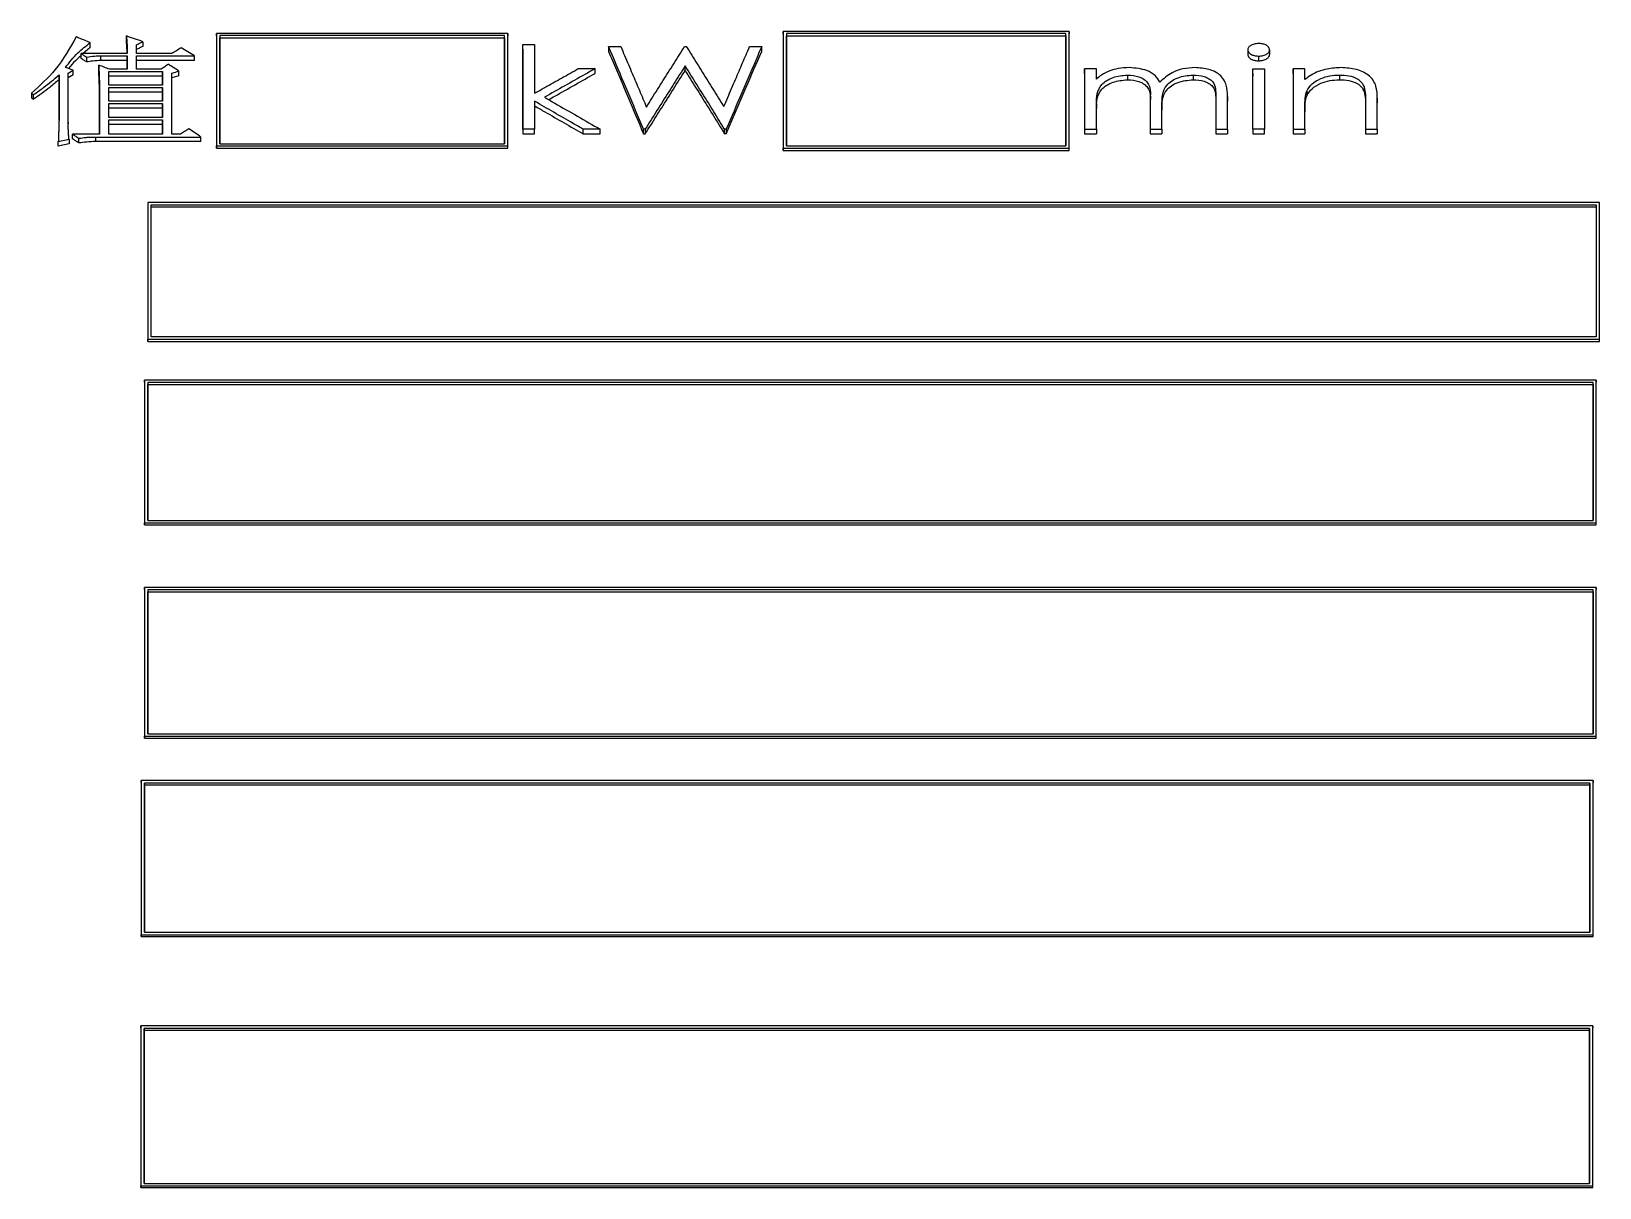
# Model space of a CAD drawing. Header units: millimetres. Extents: x 2223 to 4172, y 741 to 2119.
# Drawn here: x 2707.75 to 2731.66, y 1894.69 to 1912.31 of the extents above; entities that cross this region are included whole.
import ezdxf

# ---------------------------------------------------------------- set-up
doc = ezdxf.new("R2010")
doc.units = ezdxf.units.MM

msp = doc.modelspace()

# ---------------------------------------------------------------- linework, layer by layer
at = {"color": 7, "linetype": 'Continuous', "lineweight": 25}
for p, q in [((2709.199, 1912.168), (2709.199, 1912.241)), ((2710.573, 1912.244), (2710.573, 1912.28)), ((2710.573, 1912.28), (2710.573, 1910.565)), ((2715.014, 1912.28), (2710.573, 1912.28)), ((2710.573, 1912.244), (2710.573, 1910.53)), ((2714.964, 1912.249), (2710.623, 1912.25)), ((2710.623, 1912.25), (2710.623, 1910.597)), ((2710.623, 1910.597), (2710.623, 1912.213)), ((2710.623, 1912.213), (2714.964, 1912.213)), ((2714.964, 1910.597), (2714.964, 1912.249)), ((2714.964, 1912.213), (2714.964, 1912.249)), ((2714.964, 1912.213), (2714.964, 1910.597)), ((2715.014, 1910.565), (2715.014, 1912.28)), ((2715.014, 1912.28), (2715.014, 1912.244)), ((2715.014, 1910.53), (2715.014, 1912.244)), ((2719.21, 1912.275), (2719.21, 1912.311)), ((2719.21, 1912.311), (2719.21, 1910.533)), ((2723.572, 1912.311), (2719.21, 1912.311)), ((2719.21, 1912.275), (2719.21, 1910.498)), ((2723.522, 1912.28), (2719.26, 1912.28)), ((2719.26, 1912.28), (2719.26, 1910.565)), ((2719.26, 1910.565), (2719.26, 1912.244)), ((2719.26, 1912.244), (2723.522, 1912.244)), ((2723.522, 1910.565), (2723.522, 1912.28)), ((2723.522, 1912.244), (2723.522, 1912.28)), ((2723.522, 1912.244), (2723.522, 1910.565)), ((2723.572, 1910.533), (2723.572, 1912.311)), ((2723.572, 1912.311), (2723.572, 1912.275)), ((2723.572, 1910.498), (2723.572, 1912.275)), ((2709.21, 1911.972), (2708.506, 1911.972)), ((2708.506, 1911.899), (2708.506, 1911.972)), ((2708.647, 1912.067), (2708.54, 1911.972)), ((2708.647, 1912.067), (2708.647, 1912.14)), ((2708.809, 1911.938), (2709.21, 1911.938)), ((2708.809, 1911.866), (2708.809, 1911.938)), ((2709.21, 1911.938), (2709.21, 1911.735)), ((2709.21, 1911.866), (2709.21, 1911.938)), ((2709.35, 1911.972), (2709.35, 1912.107)), ((2709.891, 1911.972), (2709.35, 1911.972)), ((2709.35, 1911.938), (2710.237, 1911.938)), ((2709.35, 1911.735), (2709.35, 1911.938)), ((2709.448, 1912.154), (2709.448, 1912.081)), ((2710.237, 1911.866), (2710.237, 1911.938)), ((2715.242, 1910.819), (2715.242, 1912.111)), ((2715.242, 1912.038), (2715.242, 1912.111)), ((2715.242, 1912.111), (2715.421, 1912.111)), ((2715.242, 1912.038), (2715.242, 1910.748)), ((2715.421, 1912.111), (2715.421, 1911.368)), ((2716.549, 1912.079), (2716.549, 1912.006)), ((2716.549, 1912.079), (2716.735, 1912.079)), ((2717.708, 1912.079), (2717.734, 1912.079)), ((2718.699, 1912.079), (2718.883, 1912.079)), ((2718.883, 1912.006), (2718.883, 1912.079)), ((2726.293, 1912.03), (2726.293, 1911.958)), ((2726.459, 1911.935), (2726.459, 1911.862)), ((2726.626, 1912.03), (2726.626, 1911.958)), ((2708.312, 1911.674), (2708.387, 1911.722)), ((2708.387, 1911.649), (2708.387, 1911.722)), ((2708.593, 1911.845), (2708.593, 1911.918)), ((2708.777, 1911.724), (2708.777, 1911.796)), ((2709.21, 1911.866), (2708.809, 1911.866)), ((2708.928, 1911.701), (2709.75, 1911.701)), ((2708.928, 1911.49), (2708.928, 1911.701)), ((2709.21, 1911.735), (2708.939, 1911.735)), ((2709.21, 1911.735), (2709.21, 1911.866)), ((2710.237, 1911.866), (2709.35, 1911.866)), ((2709.729, 1911.735), (2709.35, 1911.735)), ((2709.75, 1911.701), (2709.75, 1911.49)), ((2709.75, 1911.629), (2709.75, 1911.701)), ((2709.999, 1911.636), (2709.999, 1911.708)), ((2716.086, 1911.743), (2716.344, 1911.743)), ((2716.344, 1911.67), (2716.344, 1911.743)), ((2717.716, 1911.713), (2717.716, 1911.785)), ((2723.806, 1911.742), (2723.806, 1910.819)), ((2723.806, 1911.67), (2723.806, 1911.742)), ((2723.985, 1911.742), (2723.806, 1911.742)), ((2723.985, 1911.583), (2723.985, 1911.742)), ((2726.37, 1910.819), (2726.37, 1911.742)), ((2726.37, 1911.67), (2726.37, 1911.742)), ((2726.37, 1911.742), (2726.549, 1911.742)), ((2726.549, 1911.742), (2726.549, 1910.819)), ((2726.985, 1911.742), (2726.985, 1910.819)), ((2726.985, 1911.67), (2726.985, 1911.742)), ((2727.165, 1911.742), (2726.985, 1911.742)), ((2727.165, 1911.577), (2727.165, 1911.742)), ((2708.171, 1911.647), (2708.171, 1910.963)), ((2708.171, 1911.575), (2708.171, 1911.647)), ((2708.171, 1910.963), (2708.171, 1911.575)), ((2708.312, 1910.991), (2708.312, 1911.674)), ((2708.387, 1911.649), (2708.312, 1911.602)), ((2708.788, 1911.511), (2708.788, 1910.743)), ((2708.788, 1911.439), (2708.788, 1911.511)), ((2709.75, 1911.629), (2708.928, 1911.629)), ((2709.75, 1911.49), (2708.928, 1911.49)), ((2709.75, 1911.49), (2709.75, 1911.629)), ((2709.891, 1910.743), (2709.891, 1911.674)), ((2709.999, 1911.636), (2709.891, 1911.602)), ((2723.806, 1911.67), (2723.806, 1910.748)), ((2724.458, 1911.646), (2724.458, 1911.574)), ((2725.459, 1911.646), (2725.459, 1911.574)), ((2726.37, 1911.67), (2726.37, 1911.629)), ((2726.985, 1911.67), (2726.985, 1910.748)), ((2727.69, 1911.646), (2727.69, 1911.574)), ((2728.067, 1911.465), (2728.067, 1911.393)), ((2707.749, 1911.368), (2707.782, 1911.347)), ((2707.749, 1911.368), (2707.749, 1911.296)), ((2707.749, 1911.296), (2707.782, 1911.276)), ((2707.782, 1911.276), (2707.782, 1911.347)), ((2708.788, 1910.743), (2708.788, 1911.439)), ((2708.928, 1911.456), (2709.75, 1911.456)), ((2708.928, 1911.245), (2708.928, 1911.456)), ((2709.75, 1911.385), (2708.928, 1911.385)), ((2709.75, 1911.245), (2708.928, 1911.245)), ((2709.75, 1911.456), (2709.75, 1911.245)), ((2709.75, 1911.385), (2709.75, 1911.456)), ((2709.75, 1911.245), (2709.75, 1911.385)), ((2715.421, 1911.246), (2715.421, 1910.819)), ((2724.806, 1911.29), (2724.806, 1910.819)), ((2724.806, 1911.29), (2724.806, 1911.219)), ((2724.806, 1911.219), (2724.806, 1910.748)), ((2725.806, 1911.322), (2725.806, 1910.819)), ((2725.806, 1911.322), (2725.806, 1911.25)), ((2725.806, 1911.25), (2725.806, 1910.748)), ((2725.985, 1910.819), (2725.985, 1911.321)), ((2725.985, 1911.321), (2725.985, 1911.249)), ((2727.192, 1911.402), (2727.192, 1911.331)), ((2728.088, 1911.255), (2728.088, 1910.819)), ((2728.088, 1911.255), (2728.088, 1911.184)), ((2728.267, 1911.229), (2728.267, 1911.301)), ((2728.267, 1910.819), (2728.267, 1911.292)), ((2728.267, 1911.292), (2728.267, 1911.221)), ((2708.928, 1911.21), (2709.75, 1911.21)), ((2708.928, 1910.998), (2708.928, 1911.21)), ((2709.75, 1911.139), (2708.928, 1911.139)), ((2709.75, 1910.998), (2708.928, 1910.998)), ((2709.75, 1911.21), (2709.75, 1910.998)), ((2709.75, 1911.139), (2709.75, 1911.21)), ((2709.75, 1910.998), (2709.75, 1911.139)), ((2723.985, 1910.819), (2723.985, 1911.209)), ((2723.985, 1911.209), (2723.985, 1911.138)), ((2724.985, 1910.819), (2724.985, 1911.18)), ((2724.985, 1911.18), (2724.985, 1911.108)), ((2727.165, 1911.164), (2727.165, 1911.092)), ((2727.165, 1910.819), (2727.165, 1911.155)), ((2727.165, 1911.155), (2727.165, 1911.083)), ((2728.088, 1911.184), (2728.088, 1910.748)), ((2708.312, 1910.92), (2708.312, 1910.9)), ((2708.788, 1910.743), (2708.377, 1910.743)), ((2708.377, 1910.672), (2708.377, 1910.743)), ((2708.928, 1910.963), (2709.75, 1910.963)), ((2708.928, 1910.743), (2708.928, 1910.963)), ((2709.75, 1910.892), (2708.928, 1910.892)), ((2709.75, 1910.743), (2708.928, 1910.743)), ((2709.75, 1910.963), (2709.75, 1910.743)), ((2709.75, 1910.892), (2709.75, 1910.963)), ((2709.75, 1910.743), (2709.75, 1910.892)), ((2710.021, 1910.743), (2709.891, 1910.743)), ((2715.242, 1910.819), (2715.242, 1910.748)), ((2715.421, 1910.819), (2715.242, 1910.819)), ((2715.242, 1910.748), (2715.421, 1910.748)), ((2715.421, 1910.748), (2715.421, 1910.819)), ((2716.163, 1910.748), (2716.163, 1910.819)), ((2716.421, 1910.819), (2716.163, 1910.819)), ((2716.163, 1910.748), (2716.421, 1910.748)), ((2716.421, 1910.748), (2716.421, 1910.819)), ((2717.081, 1910.748), (2717.081, 1910.819)), ((2717.107, 1910.819), (2717.081, 1910.819)), ((2717.081, 1910.748), (2717.107, 1910.748)), ((2717.107, 1910.819), (2717.107, 1910.748)), ((2718.318, 1910.748), (2718.318, 1910.819)), ((2718.343, 1910.819), (2718.318, 1910.819)), ((2718.343, 1910.748), (2718.318, 1910.748)), ((2718.343, 1910.819), (2718.343, 1910.748)), ((2723.806, 1910.819), (2723.806, 1910.748)), ((2723.806, 1910.819), (2723.985, 1910.819)), ((2723.806, 1910.748), (2723.985, 1910.748)), ((2723.985, 1910.819), (2723.985, 1910.748)), ((2724.806, 1910.819), (2724.806, 1910.748)), ((2724.806, 1910.819), (2724.985, 1910.819)), ((2724.806, 1910.748), (2724.985, 1910.748)), ((2724.985, 1910.819), (2724.985, 1910.748)), ((2725.806, 1910.819), (2725.806, 1910.748)), ((2725.806, 1910.819), (2725.985, 1910.819)), ((2725.806, 1910.748), (2725.985, 1910.748)), ((2725.985, 1910.819), (2725.985, 1910.748)), ((2726.37, 1910.819), (2726.37, 1910.748)), ((2726.549, 1910.819), (2726.37, 1910.819)), ((2726.37, 1910.796), (2726.37, 1910.748)), ((2726.37, 1910.748), (2726.549, 1910.748)), ((2726.549, 1910.748), (2726.549, 1910.819)), ((2726.985, 1910.819), (2726.985, 1910.748)), ((2726.985, 1910.819), (2727.165, 1910.819)), ((2726.985, 1910.748), (2727.165, 1910.748)), ((2727.165, 1910.819), (2727.165, 1910.748)), ((2728.088, 1910.819), (2728.088, 1910.748)), ((2728.088, 1910.819), (2728.267, 1910.819)), ((2728.088, 1910.748), (2728.267, 1910.748)), ((2728.267, 1910.819), (2728.267, 1910.748)), ((2708.16, 1910.632), (2708.323, 1910.667)), ((2708.16, 1910.561), (2708.16, 1910.632)), ((2708.323, 1910.596), (2708.16, 1910.561)), ((2708.323, 1910.667), (2708.323, 1910.596)), ((2708.474, 1910.61), (2708.474, 1910.681)), ((2708.734, 1910.631), (2708.734, 1910.701)), ((2710.335, 1910.631), (2708.734, 1910.631)), ((2710.335, 1910.631), (2710.335, 1910.701)), ((2710.573, 1910.53), (2710.573, 1910.565)), ((2710.573, 1910.565), (2715.014, 1910.565)), ((2710.573, 1910.53), (2715.014, 1910.53)), ((2710.623, 1910.597), (2714.964, 1910.597)), ((2715.014, 1910.53), (2715.014, 1910.565)), ((2719.21, 1910.498), (2719.21, 1910.533)), ((2719.21, 1910.533), (2723.572, 1910.533)), ((2719.26, 1910.565), (2723.522, 1910.565)), ((2723.572, 1910.498), (2723.572, 1910.533)), ((2719.21, 1910.498), (2723.572, 1910.498)), ((2709.524, 1909.702), (2709.524, 1909.667)), ((2731.657, 1909.702), (2709.524, 1909.702)), ((2709.574, 1909.669), (2731.607, 1909.669)), ((2709.574, 1909.635), (2731.607, 1909.635)), ((2731.607, 1909.669), (2731.607, 1909.635)), ((2731.657, 1909.667), (2731.657, 1909.702)), ((2731.657, 1907.585), (2731.657, 1909.667)), ((2709.524, 1908.627), (2709.524, 1907.585)), ((2731.607, 1907.653), (2709.574, 1907.653)), ((2709.524, 1907.585), (2709.524, 1907.619)), ((2709.524, 1907.619), (2731.657, 1907.619)), ((2709.524, 1907.585), (2731.657, 1907.585)), ((2731.657, 1907.585), (2731.657, 1907.619)), ((2709.474, 1906.962), (2709.474, 1906.995)), ((2731.607, 1906.995), (2709.474, 1906.995)), ((2731.557, 1906.961), (2709.524, 1906.961)), ((2709.524, 1906.961), (2709.524, 1906.928)), ((2709.524, 1906.928), (2731.557, 1906.928)), ((2731.557, 1906.928), (2731.557, 1906.961)), ((2731.607, 1906.995), (2731.607, 1906.962)), ((2731.607, 1904.79), (2731.607, 1906.962)), ((2709.474, 1905.876), (2709.474, 1904.79)), ((2709.474, 1904.79), (2709.474, 1904.821)), ((2709.474, 1904.821), (2731.607, 1904.821)), ((2709.474, 1904.79), (2731.607, 1904.79)), ((2709.524, 1904.856), (2731.557, 1904.856)), ((2731.607, 1904.79), (2731.607, 1904.821)), ((2731.607, 1903.837), (2709.474, 1903.837)), ((2709.474, 1903.806), (2709.474, 1903.837)), ((2731.607, 1903.837), (2731.607, 1903.806)), ((2731.607, 1901.539), (2731.607, 1903.806)), ((2731.557, 1903.801), (2709.524, 1903.801)), ((2709.524, 1903.801), (2709.524, 1903.77)), ((2709.524, 1903.77), (2731.557, 1903.77)), ((2731.557, 1903.77), (2731.557, 1903.801)), ((2709.474, 1901.852), (2709.474, 1901.539)), ((2709.474, 1901.568), (2731.607, 1901.568)), ((2709.474, 1901.539), (2709.474, 1901.568)), ((2709.474, 1901.539), (2731.607, 1901.539)), ((2709.524, 1901.604), (2731.557, 1901.604)), ((2731.607, 1901.539), (2731.607, 1901.568)), ((2731.557, 1900.891), (2709.424, 1900.891)), ((2709.424, 1900.862), (2709.424, 1900.891)), ((2709.424, 1900.862), (2709.424, 1898.514)), ((2731.507, 1900.854), (2709.474, 1900.854)), ((2709.474, 1900.825), (2709.474, 1900.854)), ((2709.474, 1900.825), (2731.507, 1900.825)), ((2731.507, 1900.854), (2731.507, 1900.825)), ((2731.557, 1900.891), (2731.557, 1900.862)), ((2731.557, 1898.514), (2731.557, 1900.862)), ((2709.474, 1898.58), (2731.507, 1898.58)), ((2709.424, 1898.542), (2731.557, 1898.542)), ((2709.424, 1898.514), (2709.424, 1898.542)), ((2709.424, 1898.514), (2731.557, 1898.514)), ((2731.557, 1898.514), (2731.557, 1898.542)), ((2731.553, 1897.151), (2709.42, 1897.151)), ((2709.42, 1897.125), (2709.42, 1897.151)), ((2709.42, 1897.125), (2709.42, 1894.687)), ((2731.503, 1897.113), (2709.47, 1897.113)), ((2709.47, 1897.086), (2709.47, 1897.113)), ((2731.503, 1897.113), (2731.503, 1897.086)), ((2731.553, 1897.151), (2731.553, 1897.125)), ((2731.553, 1894.687), (2731.553, 1897.125)), ((2709.47, 1897.086), (2731.503, 1897.086)), ((2709.47, 1894.751), (2731.503, 1894.751)), ((2709.42, 1894.712), (2731.553, 1894.712)), ((2709.42, 1894.687), (2709.42, 1894.712)), ((2709.42, 1894.687), (2731.553, 1894.687)), ((2731.553, 1894.687), (2731.553, 1894.712))]:
    msp.add_line(p, q, dxfattribs=at)
at = {"color": 7, "linetype": 'Continuous', "lineweight": 25, "flags": 128}
for points in [[(2708.387, 1911.722), (2708.343, 1911.737), (2708.306, 1911.75), (2708.268, 1911.762)], [(2709.891, 1911.674), (2709.945, 1911.691), (2709.999, 1911.708)], [(2708.734, 1910.701), (2709.328, 1910.701), (2710.335, 1910.701)]]:
    msp.add_lwpolyline(points, dxfattribs=at)
at = {"color": 7, "linetype": 'Continuous', "lineweight": 25}
for points, knots in [([(2708.431, 1912.228), (2708.336, 1912.057), (2708.167, 1911.75), (2707.878, 1911.485), (2707.749, 1911.368)], [0, 0, 0, 0, 0.556051, 1, 1, 1, 1]), ([(2708.647, 1912.14), (2708.618, 1912.152), (2708.567, 1912.172), (2708.495, 1912.201), (2708.452, 1912.219), (2708.431, 1912.228)], [0, 0, 0, 0, 0.402372, 0.701186, 1, 1, 1, 1]), ([(2709.199, 1912.241), (2709.201, 1912.216), (2709.205, 1912.167), (2709.209, 1912.077), (2709.209, 1912.012), (2709.21, 1911.972)], [0, 0, 0, 0, 0.276869, 0.553757, 1, 1, 1, 1]), ([(2709.448, 1912.154), (2709.406, 1912.168), (2709.323, 1912.197), (2709.24, 1912.226), (2709.199, 1912.241)], [0, 0, 0, 0, 0.499999, 1, 1, 1, 1]), ([(2708.268, 1911.762), (2708.328, 1911.838), (2708.434, 1911.974), (2708.582, 1912.089), (2708.647, 1912.14)], [0, 0, 0, 0, 0.5582906, 1, 1, 1, 1]), ([(2708.506, 1911.941), (2708.477, 1911.916), (2708.405, 1911.855), (2708.349, 1911.786), (2708.317, 1911.746)], [0, 0, 0, 0, 0.417891, 1, 1, 1, 1]), ([(2708.506, 1911.972), (2708.521, 1911.963), (2708.55, 1911.945), (2708.579, 1911.927), (2708.593, 1911.918)], [0, 0, 0, 0, 0.5, 1, 1, 1, 1]), ([(2708.593, 1911.918), (2708.633, 1911.924), (2708.704, 1911.936), (2708.777, 1911.938), (2708.809, 1911.938)], [0, 0, 0, 0, 0.558835, 1, 1, 1, 1]), ([(2709.209, 1911.972), (2709.209, 1911.973), (2709.209, 1911.998), (2709.207, 1912.064), (2709.202, 1912.128), (2709.199, 1912.168)], [0, 0, 0, 0, 0.01134, 0.390566, 1, 1, 1, 1]), ([(2709.35, 1912.107), (2709.366, 1912.114), (2709.399, 1912.13), (2709.431, 1912.146), (2709.448, 1912.154)], [0, 0, 0, 0, 0.500001, 1, 1, 1, 1]), ([(2709.448, 1912.081), (2709.431, 1912.073), (2709.399, 1912.057), (2709.366, 1912.042), (2709.35, 1912.034)], [0, 0, 0, 0, 0.5, 1, 1, 1, 1]), ([(2710.032, 1912.059), (2710.008, 1912.045), (2709.961, 1912.016), (2709.914, 1911.986), (2709.891, 1911.972)], [0, 0, 0, 0, 0.499999, 1, 1, 1, 1]), ([(2710.237, 1911.938), (2710.203, 1911.958), (2710.134, 1911.999), (2710.066, 1912.039), (2710.032, 1912.059)], [0, 0, 0, 0, 0.5, 1, 1, 1, 1]), ([(2717.081, 1910.819), (2717.061, 1910.866), (2716.962, 1911.105), (2716.784, 1911.527), (2716.627, 1911.897), (2716.549, 1912.079)], [0, 0, 0, 0, 0.1124832, 0.5624214, 1, 1, 1, 1]), ([(2716.549, 1912.006), (2716.569, 1911.959), (2716.669, 1911.726), (2716.846, 1911.308), (2717.004, 1910.933), (2717.081, 1910.748)], [0, 0, 0, 0, 0.112618, 0.563095, 1, 1, 1, 1]), ([(2716.735, 1912.079), (2716.754, 1912.033), (2716.813, 1911.896), (2716.907, 1911.675), (2717.018, 1911.413), (2717.09, 1911.243), (2717.126, 1911.158)], [0, 0, 0, 0, 0.149662, 0.448988, 0.724491, 1, 1, 1, 1]), ([(2717.126, 1911.158), (2717.154, 1911.202), (2717.237, 1911.335), (2717.376, 1911.555), (2717.542, 1911.818), (2717.653, 1911.992), (2717.708, 1912.079)], [0, 0, 0, 0, 0.14292, 0.42876, 0.714377, 1, 1, 1, 1]), ([(2717.734, 1912.079), (2717.762, 1912.035), (2717.844, 1911.904), (2717.981, 1911.687), (2718.144, 1911.426), (2718.252, 1911.251), (2718.306, 1911.164)], [0, 0, 0, 0, 0.1441148, 0.4323449, 0.7161696, 1, 1, 1, 1]), ([(2718.306, 1911.164), (2718.325, 1911.21), (2718.385, 1911.349), (2718.48, 1911.571), (2718.591, 1911.83), (2718.663, 1911.996), (2718.699, 1912.079)], [0, 0, 0, 0, 0.150485, 0.451455, 0.725725, 1, 1, 1, 1]), ([(2718.883, 1912.079), (2718.862, 1912.032), (2718.761, 1911.799), (2718.582, 1911.381), (2718.422, 1911.004), (2718.343, 1910.819)], [0, 0, 0, 0, 0.112359, 0.561802, 1, 1, 1, 1]), ([(2718.343, 1910.748), (2718.364, 1910.795), (2718.465, 1911.034), (2718.644, 1911.455), (2718.804, 1911.824), (2718.883, 1912.006)], [0, 0, 0, 0, 0.112494, 0.562474, 1, 1, 1, 1]), ([(2726.459, 1912.127), (2726.435, 1912.125), (2726.389, 1912.122), (2726.335, 1912.097), (2726.299, 1912.065), (2726.295, 1912.042), (2726.293, 1912.03)], [0, 0, 0, 0, 0.2917, 0.575641, 0.790759, 1, 1, 1, 1]), ([(2726.293, 1912.03), (2726.296, 1912.016), (2726.304, 1911.986), (2726.351, 1911.956), (2726.404, 1911.937), (2726.44, 1911.936), (2726.459, 1911.935)], [0, 0, 0, 0, 0.266105, 0.543473, 0.769717, 1, 1, 1, 1]), ([(2726.293, 1911.958), (2726.296, 1911.943), (2726.304, 1911.913), (2726.351, 1911.883), (2726.404, 1911.865), (2726.44, 1911.863), (2726.459, 1911.862)], [0, 0, 0, 0, 0.2659349, 0.5432745, 0.7695921, 1, 1, 1, 1]), ([(2726.626, 1912.03), (2726.623, 1912.045), (2726.616, 1912.076), (2726.568, 1912.106), (2726.514, 1912.124), (2726.477, 1912.126), (2726.459, 1912.127)], [0, 0, 0, 0, 0.266167, 0.543432, 0.769604, 1, 1, 1, 1]), ([(2726.459, 1911.935), (2726.482, 1911.936), (2726.529, 1911.939), (2726.583, 1911.964), (2726.62, 1911.995), (2726.624, 1912.019), (2726.626, 1912.03)], [0, 0, 0, 0, 0.291686, 0.575696, 0.790918, 1, 1, 1, 1]), ([(2726.459, 1911.862), (2726.482, 1911.864), (2726.529, 1911.867), (2726.583, 1911.891), (2726.62, 1911.923), (2726.624, 1911.946), (2726.626, 1911.958)], [0, 0, 0, 0, 0.291838, 0.575901, 0.791061, 1, 1, 1, 1]), ([(2708.593, 1911.845), (2708.579, 1911.854), (2708.55, 1911.872), (2708.521, 1911.89), (2708.506, 1911.899)], [0, 0, 0, 0, 0.500002, 1, 1, 1, 1]), ([(2708.809, 1911.866), (2708.768, 1911.865), (2708.695, 1911.863), (2708.624, 1911.851), (2708.593, 1911.845)], [0, 0, 0, 0, 0.561085, 1, 1, 1, 1]), ([(2708.777, 1911.796), (2708.777, 1911.794), (2708.777, 1911.79), (2708.777, 1911.784), (2708.777, 1911.78), (2708.778, 1911.775), (2708.778, 1911.771), (2708.778, 1911.767), (2708.778, 1911.762), (2708.778, 1911.758), (2708.778, 1911.754), (2708.779, 1911.749), (2708.779, 1911.745), (2708.779, 1911.74), (2708.779, 1911.735), (2708.779, 1911.731), (2708.78, 1911.727), (2708.78, 1911.719), (2708.78, 1911.71), (2708.78, 1911.702), (2708.781, 1911.693), (2708.781, 1911.684), (2708.781, 1911.676), (2708.782, 1911.667), (2708.782, 1911.658), (2708.783, 1911.647), (2708.783, 1911.639), (2708.783, 1911.63), (2708.784, 1911.621), (2708.784, 1911.613), (2708.784, 1911.604), (2708.784, 1911.595), (2708.785, 1911.587), (2708.785, 1911.578), (2708.785, 1911.571), (2708.786, 1911.565), (2708.786, 1911.558), (2708.786, 1911.553), (2708.786, 1911.548), (2708.786, 1911.544), (2708.787, 1911.54), (2708.787, 1911.535), (2708.787, 1911.531), (2708.787, 1911.527), (2708.787, 1911.522), (2708.787, 1911.517), (2708.788, 1911.513), (2708.788, 1911.511)], [0, 0, 0, 0, 0.0228582, 0.0457162, 0.0571452, 0.0685742, 0.0914321, 0.1028611, 0.1142901, 0.1371481, 0.1485771, 0.1600061, 0.1828641, 0.1942931, 0.217151, 0.22858, 0.240009, 0.262867, 0.308583, 0.3314409, 0.3542989, 0.4000149, 0.4228729, 0.4457309, 0.4914468, 0.5143048, 0.5600208, 0.5828788, 0.6057367, 0.6514527, 0.6743107, 0.6971687, 0.7428846, 0.7657426, 0.7886006, 0.8114586, 0.8343166, 0.8571745, 0.8686035, 0.8800325, 0.9028905, 0.9143195, 0.9257485, 0.9486065, 0.9600355, 0.9800177, 1, 1, 1, 1]), ([(2708.939, 1911.735), (2708.912, 1911.745), (2708.858, 1911.766), (2708.804, 1911.786), (2708.777, 1911.796)], [0, 0, 0, 0, 0.5, 1, 1, 1, 1]), ([(2708.788, 1911.439), (2708.786, 1911.474), (2708.784, 1911.539), (2708.78, 1911.634), (2708.778, 1911.694), (2708.777, 1911.724)], [0, 0, 0, 0, 0.366196, 0.683098, 1, 1, 1, 1]), ([(2709.837, 1911.81), (2709.819, 1911.797), (2709.783, 1911.772), (2709.747, 1911.747), (2709.729, 1911.735)], [0, 0, 0, 0, 0.499999, 1, 1, 1, 1]), ([(2709.999, 1911.708), (2709.972, 1911.725), (2709.918, 1911.759), (2709.864, 1911.793), (2709.837, 1911.81)], [0, 0, 0, 0, 0.499999, 1, 1, 1, 1]), ([(2715.421, 1911.368), (2715.473, 1911.397), (2715.61, 1911.475), (2715.832, 1911.6), (2716.001, 1911.695), (2716.086, 1911.743)], [0, 0, 0, 0, 0.2361126, 0.6180558, 1, 1, 1, 1]), ([(2716.344, 1911.743), (2716.292, 1911.713), (2716.137, 1911.626), (2715.88, 1911.481), (2715.675, 1911.365), (2715.573, 1911.307)], [0, 0, 0, 0, 0.203788, 0.601893, 1, 1, 1, 1]), ([(2717.716, 1911.785), (2717.688, 1911.741), (2717.604, 1911.61), (2717.461, 1911.383), (2717.286, 1911.105), (2717.167, 1910.914), (2717.107, 1910.819)], [0, 0, 0, 0, 0.13729, 0.411869, 0.705931, 1, 1, 1, 1]), ([(2717.107, 1910.748), (2717.135, 1910.792), (2717.219, 1910.926), (2717.362, 1911.154), (2717.537, 1911.432), (2717.656, 1911.619), (2717.716, 1911.713)], [0, 0, 0, 0, 0.1374393, 0.4123184, 0.7061558, 1, 1, 1, 1]), ([(2718.318, 1910.819), (2718.29, 1910.863), (2718.207, 1910.997), (2718.066, 1911.226), (2717.893, 1911.504), (2717.775, 1911.691), (2717.716, 1911.785)], [0, 0, 0, 0, 0.137552, 0.412656, 0.706324, 1, 1, 1, 1]), ([(2717.716, 1911.713), (2717.744, 1911.669), (2717.826, 1911.537), (2717.968, 1911.311), (2718.141, 1911.033), (2718.259, 1910.843), (2718.318, 1910.748)], [0, 0, 0, 0, 0.137702, 0.413107, 0.70655, 1, 1, 1, 1]), ([(2724.188, 1911.712), (2724.145, 1911.691), (2724.069, 1911.655), (2724.011, 1911.605), (2723.985, 1911.583)], [0, 0, 0, 0, 0.564241, 1, 1, 1, 1]), ([(2724.489, 1911.759), (2724.43, 1911.756), (2724.326, 1911.752), (2724.23, 1911.724), (2724.188, 1911.712)], [0, 0, 0, 0, 0.562438, 1, 1, 1, 1]), ([(2724.954, 1911.537), (2724.933, 1911.572), (2724.889, 1911.643), (2724.729, 1911.737), (2724.581, 1911.75), (2724.489, 1911.759)], [0, 0, 0, 0, 0.269907, 0.547967, 1, 1, 1, 1]), ([(2725.49, 1911.759), (2725.428, 1911.755), (2725.304, 1911.747), (2725.104, 1911.676), (2725.011, 1911.589), (2724.954, 1911.537)], [0, 0, 0, 0, 0.288581, 0.57183, 1, 1, 1, 1]), ([(2725.985, 1911.321), (2725.984, 1911.378), (2725.981, 1911.493), (2725.891, 1911.651), (2725.701, 1911.744), (2725.561, 1911.754), (2725.49, 1911.759)], [0, 0, 0, 0, 0.270601, 0.542796, 0.767549, 1, 1, 1, 1]), ([(2727.721, 1911.759), (2727.647, 1911.755), (2727.526, 1911.748), (2727.371, 1911.703), (2727.257, 1911.648), (2727.195, 1911.6), (2727.165, 1911.577)], [0, 0, 0, 0, 0.346759, 0.568511, 0.786179, 1, 1, 1, 1]), ([(2728.267, 1911.292), (2728.266, 1911.354), (2728.265, 1911.479), (2728.158, 1911.647), (2727.948, 1911.743), (2727.797, 1911.753), (2727.721, 1911.759)], [0, 0, 0, 0, 0.270301, 0.542249, 0.767594, 1, 1, 1, 1]), ([(2707.782, 1911.347), (2707.834, 1911.383), (2707.929, 1911.449), (2708.056, 1911.551), (2708.133, 1911.615), (2708.171, 1911.647)], [0, 0, 0, 0, 0.38007, 0.689866, 1, 1, 1, 1]), ([(2708.171, 1911.575), (2708.124, 1911.535), (2708.04, 1911.464), (2707.909, 1911.364), (2707.824, 1911.305), (2707.782, 1911.276)], [0, 0, 0, 0, 0.380303, 0.689878, 1, 1, 1, 1]), ([(2715.635, 1911.271), (2715.667, 1911.289), (2715.801, 1911.364), (2716.037, 1911.498), (2716.242, 1911.613), (2716.344, 1911.67)], [0, 0, 0, 0, 0.133273, 0.566636, 1, 1, 1, 1]), ([(2723.985, 1911.209), (2723.987, 1911.259), (2723.99, 1911.359), (2724.041, 1911.485), (2724.14, 1911.564), (2724.267, 1911.627), (2724.382, 1911.639), (2724.458, 1911.646)], [0, 0, 0, 0, 0.241257, 0.4833865, 0.613214, 0.7463276, 1, 1, 1, 1]), ([(2723.985, 1911.138), (2723.987, 1911.188), (2723.99, 1911.287), (2724.041, 1911.413), (2724.14, 1911.492), (2724.267, 1911.555), (2724.382, 1911.567), (2724.458, 1911.574)], [0, 0, 0, 0, 0.24113, 0.483163, 0.612992, 0.746152, 1, 1, 1, 1]), ([(2724.458, 1911.646), (2724.519, 1911.641), (2724.613, 1911.634), (2724.715, 1911.583), (2724.817, 1911.48), (2724.811, 1911.374), (2724.806, 1911.29)], [0, 0, 0, 0, 0.25507, 0.388384, 0.517307, 1, 1, 1, 1]), ([(2724.458, 1911.574), (2724.519, 1911.569), (2724.613, 1911.562), (2724.715, 1911.511), (2724.817, 1911.408), (2724.811, 1911.302), (2724.806, 1911.219)], [0, 0, 0, 0, 0.25526, 0.388622, 0.517537, 1, 1, 1, 1]), ([(2724.985, 1911.18), (2724.985, 1911.289), (2724.984, 1911.428), (2725.127, 1911.558), (2725.258, 1911.626), (2725.379, 1911.638), (2725.459, 1911.646)], [0, 0, 0, 0, 0.4822, 0.612023, 0.745366, 1, 1, 1, 1]), ([(2724.985, 1911.108), (2724.985, 1911.218), (2724.984, 1911.357), (2725.127, 1911.486), (2725.258, 1911.554), (2725.379, 1911.566), (2725.459, 1911.574)], [0, 0, 0, 0, 0.481974, 0.611795, 0.745183, 1, 1, 1, 1]), ([(2725.459, 1911.646), (2725.517, 1911.642), (2725.605, 1911.637), (2725.704, 1911.592), (2725.78, 1911.531), (2725.803, 1911.434), (2725.805, 1911.359), (2725.806, 1911.322)], [0, 0, 0, 0, 0.254787, 0.388278, 0.517715, 0.758815, 1, 1, 1, 1]), ([(2725.459, 1911.574), (2725.517, 1911.57), (2725.605, 1911.564), (2725.704, 1911.52), (2725.779, 1911.46), (2725.803, 1911.362), (2725.805, 1911.287), (2725.806, 1911.25)], [0, 0, 0, 0, 0.25497, 0.388514, 0.517951, 0.758942, 1, 1, 1, 1]), ([(2727.192, 1911.402), (2727.216, 1911.44), (2727.263, 1911.517), (2727.396, 1911.592), (2727.541, 1911.639), (2727.64, 1911.644), (2727.69, 1911.646)], [0, 0, 0, 0, 0.26849, 0.546604, 0.771529, 1, 1, 1, 1]), ([(2727.192, 1911.331), (2727.216, 1911.368), (2727.263, 1911.445), (2727.396, 1911.52), (2727.541, 1911.567), (2727.64, 1911.572), (2727.69, 1911.574)], [0, 0, 0, 0, 0.268346, 0.546438, 0.771424, 1, 1, 1, 1]), ([(2727.69, 1911.646), (2727.738, 1911.644), (2727.834, 1911.641), (2727.956, 1911.599), (2728.034, 1911.535), (2728.056, 1911.488), (2728.067, 1911.465)], [0, 0, 0, 0, 0.290858, 0.574718, 0.790004, 1, 1, 1, 1]), ([(2727.69, 1911.574), (2727.738, 1911.572), (2727.834, 1911.568), (2727.956, 1911.527), (2728.034, 1911.463), (2728.056, 1911.416), (2728.067, 1911.393)], [0, 0, 0, 0, 0.290991, 0.574913, 0.790139, 1, 1, 1, 1]), ([(2728.067, 1911.465), (2728.074, 1911.426), (2728.089, 1911.357), (2728.088, 1911.286), (2728.088, 1911.255)], [0, 0, 0, 0, 0.559954, 1, 1, 1, 1]), ([(2716.163, 1910.819), (2716.111, 1910.849), (2715.962, 1910.935), (2715.714, 1911.078), (2715.519, 1911.19), (2715.421, 1911.246)], [0, 0, 0, 0, 0.210801, 0.6054, 1, 1, 1, 1]), ([(2715.573, 1911.307), (2715.625, 1911.277), (2715.792, 1911.181), (2716.075, 1911.018), (2716.306, 1910.885), (2716.421, 1910.819)], [0, 0, 0, 0, 0.184797, 0.592397, 1, 1, 1, 1]), ([(2727.165, 1911.155), (2727.164, 1911.201), (2727.164, 1911.285), (2727.184, 1911.366), (2727.192, 1911.402)], [0, 0, 0, 0, 0.559824, 1, 1, 1, 1]), ([(2727.165, 1911.083), (2727.164, 1911.13), (2727.164, 1911.213), (2727.184, 1911.295), (2727.192, 1911.331)], [0, 0, 0, 0, 0.5598173, 1, 1, 1, 1]), ([(2728.067, 1911.393), (2728.074, 1911.354), (2728.089, 1911.285), (2728.088, 1911.215), (2728.088, 1911.184)], [0, 0, 0, 0, 0.559958, 1, 1, 1, 1]), ([(2708.323, 1910.667), (2708.322, 1910.669), (2708.322, 1910.674), (2708.321, 1910.684), (2708.32, 1910.694), (2708.319, 1910.705), (2708.319, 1910.711), (2708.318, 1910.716), (2708.318, 1910.721), (2708.317, 1910.727), (2708.317, 1910.735), (2708.316, 1910.745), (2708.315, 1910.755), (2708.315, 1910.765), (2708.314, 1910.775), (2708.314, 1910.785), (2708.313, 1910.795), (2708.313, 1910.805), (2708.313, 1910.815), (2708.312, 1910.825), (2708.312, 1910.835), (2708.312, 1910.845), (2708.312, 1910.856), (2708.312, 1910.866), (2708.312, 1910.876), (2708.312, 1910.886), (2708.311, 1910.893), (2708.311, 1910.901), (2708.311, 1910.907), (2708.311, 1910.913), (2708.311, 1910.918), (2708.311, 1910.923), (2708.311, 1910.928), (2708.311, 1910.933), (2708.311, 1910.938), (2708.311, 1910.943), (2708.311, 1910.948), (2708.312, 1910.954), (2708.312, 1910.959), (2708.312, 1910.964), (2708.312, 1910.969), (2708.312, 1910.974), (2708.312, 1910.979), (2708.312, 1910.985), (2708.312, 1910.988), (2708.312, 1910.991)], [0, 0, 0, 0, 0.023274, 0.046547, 0.093095, 0.116368, 0.139642, 0.151279, 0.162916, 0.18619, 0.209463, 0.232737, 0.279285, 0.302558, 0.325832, 0.372379, 0.395653, 0.418927, 0.465474, 0.488748, 0.512022, 0.558569, 0.581843, 0.605117, 0.651664, 0.674938, 0.698211, 0.721485, 0.744759, 0.756396, 0.779669, 0.791306, 0.802943, 0.826217, 0.837854, 0.84949, 0.872764, 0.884401, 0.896038, 0.919311, 0.930948, 0.942585, 0.965859, 0.977496, 1, 1, 1, 1]), ([(2715.421, 1911.175), (2715.473, 1911.145), (2715.623, 1911.059), (2715.871, 1910.917), (2716.066, 1910.804), (2716.163, 1910.748)], [0, 0, 0, 0, 0.210912, 0.605455, 1, 1, 1, 1]), ([(2708.171, 1910.963), (2708.171, 1910.961), (2708.171, 1910.956), (2708.171, 1910.949), (2708.17, 1910.944), (2708.17, 1910.939), (2708.17, 1910.934), (2708.17, 1910.929), (2708.17, 1910.924), (2708.17, 1910.919), (2708.169, 1910.914), (2708.169, 1910.909), (2708.169, 1910.902), (2708.169, 1910.894), (2708.169, 1910.884), (2708.168, 1910.874), (2708.168, 1910.864), (2708.168, 1910.854), (2708.167, 1910.843), (2708.167, 1910.833), (2708.167, 1910.823), (2708.166, 1910.813), (2708.166, 1910.802), (2708.166, 1910.792), (2708.165, 1910.782), (2708.165, 1910.772), (2708.165, 1910.764), (2708.164, 1910.756), (2708.164, 1910.749), (2708.164, 1910.741), (2708.164, 1910.733), (2708.163, 1910.727), (2708.163, 1910.722), (2708.163, 1910.717), (2708.163, 1910.712), (2708.163, 1910.706), (2708.163, 1910.701), (2708.162, 1910.696), (2708.162, 1910.691), (2708.162, 1910.686), (2708.162, 1910.681), (2708.162, 1910.676), (2708.162, 1910.671), (2708.161, 1910.665), (2708.161, 1910.66), (2708.161, 1910.655), (2708.161, 1910.65), (2708.161, 1910.645), (2708.161, 1910.639), (2708.16, 1910.635), (2708.16, 1910.632)], [0, 0, 0, 0, 0.023174, 0.046349, 0.057936, 0.069523, 0.092698, 0.104285, 0.115872, 0.139047, 0.150634, 0.162221, 0.185396, 0.20857, 0.231745, 0.278094, 0.301268, 0.324442, 0.370791, 0.393966, 0.41714, 0.463489, 0.486664, 0.509838, 0.556187, 0.579362, 0.602536, 0.625711, 0.648885, 0.672059, 0.695234, 0.718408, 0.729996, 0.741583, 0.764757, 0.776345, 0.787932, 0.811106, 0.822693, 0.834281, 0.857455, 0.869042, 0.88063, 0.903804, 0.915391, 0.926979, 0.950153, 0.96174, 0.973327, 1, 1, 1, 1]), ([(2708.377, 1910.743), (2708.393, 1910.732), (2708.425, 1910.712), (2708.458, 1910.691), (2708.474, 1910.681)], [0, 0, 0, 0, 0.499999, 1, 1, 1, 1]), ([(2710.151, 1910.826), (2710.129, 1910.812), (2710.086, 1910.784), (2710.043, 1910.757), (2710.021, 1910.743)], [0, 0, 0, 0, 0.499999, 1, 1, 1, 1]), ([(2710.335, 1910.701), (2710.304, 1910.722), (2710.243, 1910.764), (2710.181, 1910.805), (2710.151, 1910.826)], [0, 0, 0, 0, 0.5, 1, 1, 1, 1]), ([(2708.474, 1910.61), (2708.458, 1910.62), (2708.425, 1910.641), (2708.393, 1910.662), (2708.377, 1910.672)], [0, 0, 0, 0, 0.500001, 1, 1, 1, 1]), ([(2708.474, 1910.681), (2708.51, 1910.686), (2708.571, 1910.695), (2708.658, 1910.7), (2708.708, 1910.701), (2708.734, 1910.701)], [0, 0, 0, 0, 0.425218, 0.711978, 1, 1, 1, 1]), ([(2708.734, 1910.631), (2708.685, 1910.63), (2708.597, 1910.628), (2708.512, 1910.615), (2708.474, 1910.61)], [0, 0, 0, 0, 0.560746, 1, 1, 1, 1]), ([(2709.524, 1909.702), (2709.524, 1909.497), (2709.524, 1909.086), (2709.524, 1908.393), (2709.524, 1907.9), (2709.524, 1907.619)], [0, 0, 0, 0, 0.300081, 0.600162, 1, 1, 1, 1]), ([(2709.574, 1907.653), (2709.574, 1907.864), (2709.574, 1908.286), (2709.574, 1908.959), (2709.574, 1909.417), (2709.574, 1909.669)], [0, 0, 0, 0, 0.3099206, 0.6198411, 1, 1, 1, 1]), ([(2709.574, 1907.653), (2709.574, 1907.812), (2709.574, 1908.141), (2709.574, 1908.805), (2709.574, 1909.303), (2709.574, 1909.635)], [0, 0, 0, 0, 0.237543, 0.491754, 1, 1, 1, 1]), ([(2731.607, 1909.669), (2731.607, 1909.464), (2731.607, 1909.053), (2731.607, 1908.381), (2731.607, 1907.911), (2731.607, 1907.653)], [0, 0, 0, 0, 0.3099213, 0.6198426, 1, 1, 1, 1]), ([(2731.607, 1909.635), (2731.607, 1909.469), (2731.607, 1909.138), (2731.607, 1908.48), (2731.607, 1907.981), (2731.607, 1907.653)], [0, 0, 0, 0, 0.254228, 0.508455, 1, 1, 1, 1]), ([(2731.657, 1907.619), (2731.657, 1907.83), (2731.657, 1908.253), (2731.657, 1908.948), (2731.657, 1909.428), (2731.657, 1909.702)], [0, 0, 0, 0, 0.3000816, 0.6001632, 1, 1, 1, 1]), ([(2709.474, 1906.995), (2709.474, 1906.78), (2709.474, 1906.351), (2709.474, 1905.628), (2709.474, 1905.114), (2709.474, 1904.821)], [0, 0, 0, 0, 0.300081, 0.600162, 1, 1, 1, 1]), ([(2709.524, 1906.961), (2709.524, 1906.746), (2709.524, 1906.317), (2709.524, 1905.616), (2709.524, 1905.126), (2709.524, 1904.856)], [0, 0, 0, 0, 0.309921, 0.619841, 1, 1, 1, 1]), ([(2709.524, 1904.856), (2709.524, 1905.023), (2709.524, 1905.368), (2709.524, 1906.061), (2709.524, 1906.581), (2709.524, 1906.928)], [0, 0, 0, 0, 0.238721, 0.492538, 1, 1, 1, 1]), ([(2731.557, 1904.856), (2731.557, 1905.076), (2731.557, 1905.516), (2731.557, 1906.219), (2731.557, 1906.697), (2731.557, 1906.961)], [0, 0, 0, 0, 0.309921, 0.619843, 1, 1, 1, 1]), ([(2731.557, 1906.928), (2731.557, 1906.755), (2731.557, 1906.409), (2731.557, 1905.721), (2731.557, 1905.2), (2731.557, 1904.856)], [0, 0, 0, 0, 0.253832, 0.507664, 1, 1, 1, 1]), ([(2731.607, 1904.821), (2731.607, 1905.041), (2731.607, 1905.482), (2731.607, 1906.208), (2731.607, 1906.709), (2731.607, 1906.995)], [0, 0, 0, 0, 0.300082, 0.600163, 1, 1, 1, 1]), ([(2709.474, 1903.837), (2709.474, 1903.613), (2709.474, 1903.164), (2709.474, 1902.409), (2709.474, 1901.874), (2709.474, 1901.568)], [0, 0, 0, 0, 0.300081, 0.600162, 1, 1, 1, 1]), ([(2731.607, 1901.568), (2731.607, 1901.797), (2731.607, 1902.257), (2731.607, 1903.014), (2731.607, 1903.538), (2731.607, 1903.837)], [0, 0, 0, 0, 0.300082, 0.600163, 1, 1, 1, 1]), ([(2709.524, 1903.801), (2709.524, 1903.577), (2709.524, 1903.128), (2709.524, 1902.396), (2709.524, 1901.886), (2709.524, 1901.604)], [0, 0, 0, 0, 0.309921, 0.619841, 1, 1, 1, 1]), ([(2709.524, 1901.604), (2709.524, 1901.78), (2709.524, 1902.14), (2709.524, 1902.865), (2709.524, 1903.408), (2709.524, 1903.77)], [0, 0, 0, 0, 0.239926, 0.493342, 1, 1, 1, 1]), ([(2731.557, 1901.604), (2731.557, 1901.834), (2731.557, 1902.293), (2731.557, 1903.026), (2731.557, 1903.526), (2731.557, 1903.801)], [0, 0, 0, 0, 0.309921, 0.619843, 1, 1, 1, 1]), ([(2731.557, 1903.77), (2731.557, 1903.589), (2731.557, 1903.228), (2731.557, 1902.508), (2731.557, 1901.964), (2731.557, 1901.604)], [0, 0, 0, 0, 0.253427, 0.506855, 1, 1, 1, 1]), ([(2709.424, 1900.891), (2709.424, 1900.658), (2709.424, 1900.193), (2709.424, 1899.411), (2709.424, 1898.858), (2709.424, 1898.542)], [0, 0, 0, 0, 0.300081, 0.600162, 1, 1, 1, 1]), ([(2709.474, 1900.854), (2709.474, 1900.621), (2709.474, 1900.156), (2709.474, 1899.399), (2709.474, 1898.871), (2709.474, 1898.58)], [0, 0, 0, 0, 0.309921, 0.619841, 1, 1, 1, 1]), ([(2709.474, 1898.58), (2709.474, 1898.762), (2709.474, 1899.135), (2709.474, 1899.886), (2709.474, 1900.45), (2709.474, 1900.825)], [0, 0, 0, 0, 0.240925, 0.494007, 1, 1, 1, 1]), ([(2731.507, 1898.58), (2731.507, 1898.817), (2731.507, 1899.292), (2731.507, 1900.05), (2731.507, 1900.568), (2731.507, 1900.854)], [0, 0, 0, 0, 0.309921, 0.619843, 1, 1, 1, 1]), ([(2731.507, 1900.825), (2731.507, 1900.637), (2731.507, 1900.262), (2731.507, 1899.516), (2731.507, 1898.952), (2731.507, 1898.58)], [0, 0, 0, 0, 0.253092, 0.506185, 1, 1, 1, 1]), ([(2731.557, 1898.542), (2731.557, 1898.779), (2731.557, 1899.254), (2731.557, 1900.038), (2731.557, 1900.581), (2731.557, 1900.891)], [0, 0, 0, 0, 0.300082, 0.600163, 1, 1, 1, 1]), ([(2709.42, 1897.151), (2709.42, 1896.909), (2709.42, 1896.426), (2709.42, 1895.614), (2709.42, 1895.04), (2709.42, 1894.712)], [0, 0, 0, 0, 0.300081, 0.600162, 1, 1, 1, 1]), ([(2709.47, 1897.113), (2709.47, 1896.871), (2709.47, 1896.387), (2709.47, 1895.601), (2709.47, 1895.053), (2709.47, 1894.751)], [0, 0, 0, 0, 0.309921, 0.619841, 1, 1, 1, 1]), ([(2731.503, 1894.751), (2731.503, 1894.997), (2731.503, 1895.49), (2731.503, 1896.277), (2731.503, 1896.816), (2731.503, 1897.113)], [0, 0, 0, 0, 0.309921, 0.619843, 1, 1, 1, 1]), ([(2731.553, 1894.712), (2731.553, 1894.958), (2731.553, 1895.451), (2731.553, 1896.265), (2731.553, 1896.829), (2731.553, 1897.151)], [0, 0, 0, 0, 0.3000817, 0.6001633, 1, 1, 1, 1]), ([(2709.47, 1894.751), (2709.47, 1894.941), (2709.47, 1895.33), (2709.47, 1896.111), (2709.47, 1896.696), (2709.47, 1897.086)], [0, 0, 0, 0, 0.242059, 0.494764, 1, 1, 1, 1]), ([(2731.503, 1897.086), (2731.503, 1896.891), (2731.503, 1896.502), (2731.503, 1895.725), (2731.503, 1895.139), (2731.503, 1894.751)], [0, 0, 0, 0, 0.252712, 0.505424, 1, 1, 1, 1])]:
    msp.add_open_spline(points, degree=3, knots=knots, dxfattribs=at)

doc.saveas('drawing.dxf')
